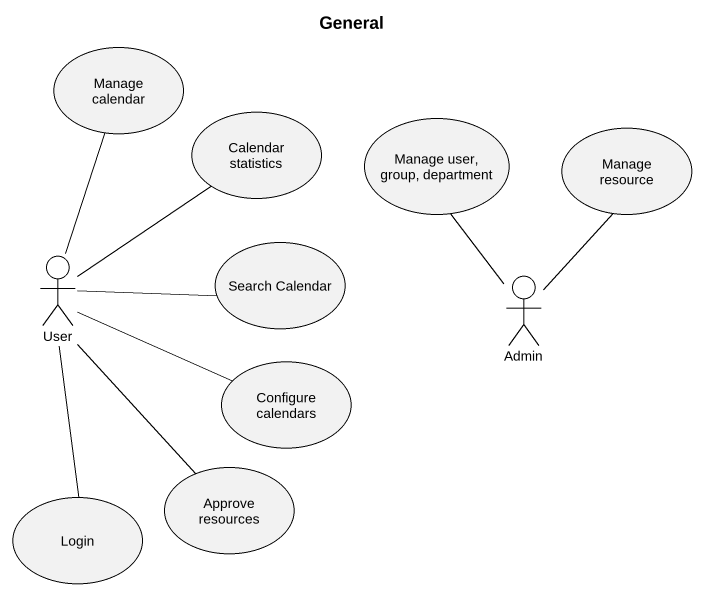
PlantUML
@startuml
title General
usecase "Manage calendar" as Manage_calendar
usecase "Calendar statistics" as Calendar_statistics
usecase "Manage user, group, department" as Manage_user_group_department
usecase "Manage resource" as Manage_resource
actor User
usecase "Search Calendar" as Search_Calendar
actor Admin
usecase "Configure calendars" as Configure_calendars
usecase "Approve resources" as Approve_resources
usecase Login
Manage_user_group_department -- Admin
Manage_resource -- Admin
User -up- Manage_calendar
User -up- Calendar_statistics
User -right- Search_Calendar
User -right- Configure_calendars
User -- Approve_resources
User -- Login
@enduml
